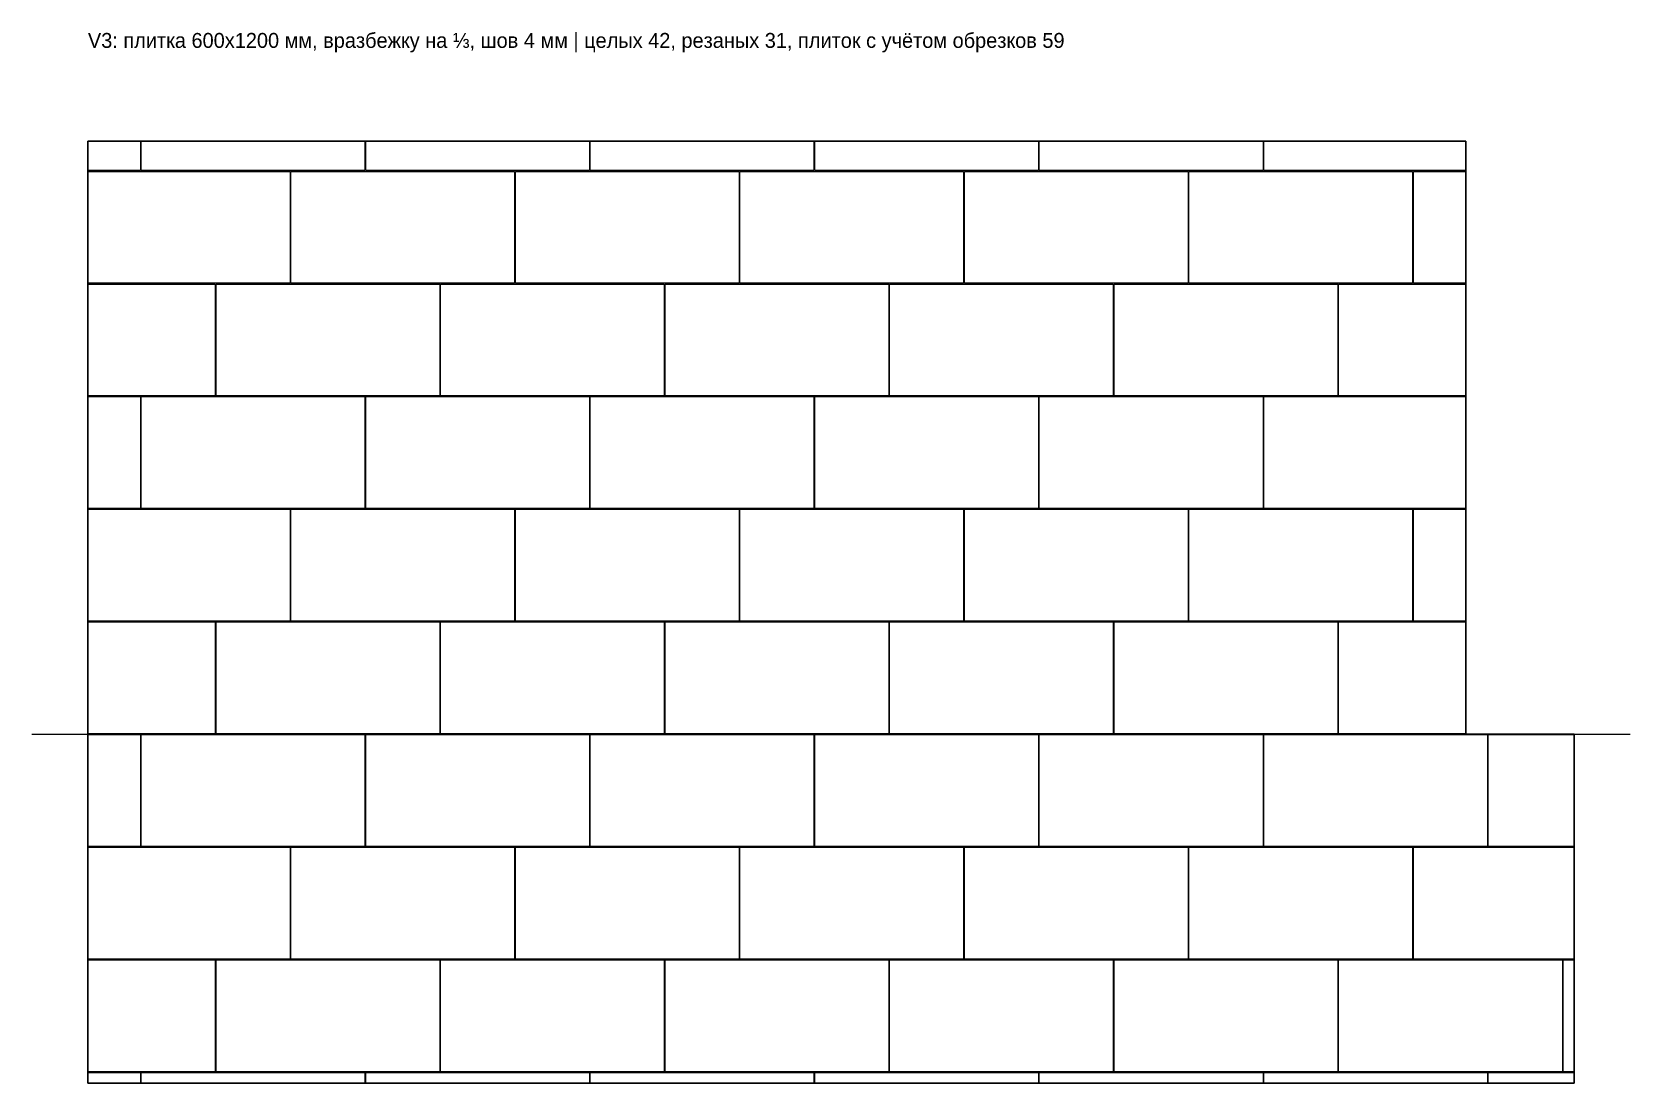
# Model space of a CAD drawing. Header units: millimetres. Extents: x -300 to 8270, y -1870 to 3765.
import ezdxf

# ---------------------------------------------------------------- set-up
doc = ezdxf.new("R2010")
doc.units = ezdxf.units.MM
doc.linetypes.add('DASHED', pattern=[1.524, 1.27, -0.254])
for name, color, linetype in [('KONTUR', 7, 'Continuous'), ('PLITKA_CEL', 8, 'Continuous'), ('PLITKA_MELK', 1, 'Continuous'), ('PLITKA_REZ', 2, 'Continuous'), ('STYK', 1, 'Continuous'), ('TEKST', 3, 'Continuous'), ('ZONY', 5, 'Continuous')]:
    doc.layers.add(name, color=color, linetype=linetype)

msp = doc.modelspace()

# ---------------------------------------------------------------- linework, layer by layer
at = {"layer": 'KONTUR'}
msp.add_lwpolyline([(7970, 0), (7970, -1870), (0, -1870), (0, 0), (0, 3180), (7390, 3180), (7390, 0), (7970, 0)], close=True, dxfattribs=at)
at = {"layer": 'PLITKA_CEL'}
for points in [[(1088.3, 2418), (1088.3, 3018), (2288.3, 3018), (2288.3, 2418), (1088.3, 2418)], [(2292.3, 2418), (2292.3, 3018), (3492.3, 3018), (3492.3, 2418), (2292.3, 2418)], [(3496.3, 2418), (3496.3, 3018), (4696.3, 3018), (4696.3, 2418), (3496.3, 2418)], [(4700.3, 2418), (4700.3, 3018), (5900.3, 3018), (5900.3, 2418), (4700.3, 2418)], [(5904.3, 2418), (5904.3, 3018), (7104.3, 3018), (7104.3, 2418), (5904.3, 2418)], [(687, 1814), (687, 2414), (1887, 2414), (1887, 1814), (687, 1814)], [(1891, 1814), (1891, 2414), (3091, 2414), (3091, 1814), (1891, 1814)], [(3095, 1814), (3095, 2414), (4295, 2414), (4295, 1814), (3095, 1814)], [(4299, 1814), (4299, 2414), (5499, 2414), (5499, 1814), (4299, 1814)], [(5503, 1814), (5503, 2414), (6703, 2414), (6703, 1814), (5503, 1814)], [(285.7, 1210), (285.7, 1810), (1485.7, 1810), (1485.7, 1210), (285.7, 1210)], [(1489.7, 1210), (1489.7, 1810), (2689.7, 1810), (2689.7, 1210), (1489.7, 1210)], [(2693.7, 1210), (2693.7, 1810), (3893.7, 1810), (3893.7, 1210), (2693.7, 1210)], [(3897.7, 1210), (3897.7, 1810), (5097.7, 1810), (5097.7, 1210), (3897.7, 1210)], [(5101.7, 1210), (5101.7, 1810), (6301.7, 1810), (6301.7, 1210), (5101.7, 1210)], [(1088.3, 606), (1088.3, 1206), (2288.3, 1206), (2288.3, 606), (1088.3, 606)], [(2292.3, 606), (2292.3, 1206), (3492.3, 1206), (3492.3, 606), (2292.3, 606)], [(3496.3, 606), (3496.3, 1206), (4696.3, 1206), (4696.3, 606), (3496.3, 606)], [(4700.3, 606), (4700.3, 1206), (5900.3, 1206), (5900.3, 606), (4700.3, 606)], [(5904.3, 606), (5904.3, 1206), (7104.3, 1206), (7104.3, 606), (5904.3, 606)], [(687, 2), (687, 602), (1887, 602), (1887, 2), (687, 2)], [(1891, 2), (1891, 602), (3091, 602), (3091, 2), (1891, 2)], [(3095, 2), (3095, 602), (4295, 602), (4295, 2), (3095, 2)], [(4299, 2), (4299, 602), (5499, 602), (5499, 2), (4299, 2)], [(5503, 2), (5503, 602), (6703, 602), (6703, 2), (5503, 2)], [(285.7, -602), (285.7, -2), (1485.7, -2), (1485.7, -602), (285.7, -602)], [(1489.7, -602), (1489.7, -2), (2689.7, -2), (2689.7, -602), (1489.7, -602)], [(2693.7, -602), (2693.7, -2), (3893.7, -2), (3893.7, -602), (2693.7, -602)], [(3897.7, -602), (3897.7, -2), (5097.7, -2), (5097.7, -602), (3897.7, -602)], [(5101.7, -602), (5101.7, -2), (6301.7, -2), (6301.7, -602), (5101.7, -602)], [(6305.7, -602), (6305.7, -2), (7505.7, -2), (7505.7, -602), (6305.7, -602)], [(1088.3, -1206), (1088.3, -606), (2288.3, -606), (2288.3, -1206), (1088.3, -1206)], [(2292.3, -1206), (2292.3, -606), (3492.3, -606), (3492.3, -1206), (2292.3, -1206)], [(3496.3, -1206), (3496.3, -606), (4696.3, -606), (4696.3, -1206), (3496.3, -1206)], [(4700.3, -1206), (4700.3, -606), (5900.3, -606), (5900.3, -1206), (4700.3, -1206)], [(5904.3, -1206), (5904.3, -606), (7104.3, -606), (7104.3, -1206), (5904.3, -1206)], [(687, -1810), (687, -1210), (1887, -1210), (1887, -1810), (687, -1810)], [(1891, -1810), (1891, -1210), (3091, -1210), (3091, -1810), (1891, -1810)], [(3095, -1810), (3095, -1210), (4295, -1210), (4295, -1810), (3095, -1810)], [(4299, -1810), (4299, -1210), (5499, -1210), (5499, -1810), (4299, -1810)], [(5503, -1810), (5503, -1210), (6703, -1210), (6703, -1810), (5503, -1810)], [(6707, -1810), (6707, -1210), (7907, -1210), (7907, -1810), (6707, -1810)]]:
    msp.add_lwpolyline(points, close=True, dxfattribs=at)
at = {"layer": 'PLITKA_MELK'}
for points in [[(7911, -1810), (7911, -1210), (7970, -1210), (7970, -1810), (7911, -1810)], [(281.7, -1814), (281.7, -1870), (0, -1870), (0, -1814), (281.7, -1814)], [(285.7, -1814), (1485.7, -1814), (1485.7, -1870), (285.7, -1870), (285.7, -1814)], [(1489.7, -1814), (2689.7, -1814), (2689.7, -1870), (1489.7, -1870), (1489.7, -1814)], [(2693.7, -1814), (3893.7, -1814), (3893.7, -1870), (2693.7, -1870), (2693.7, -1814)], [(3897.7, -1814), (5097.7, -1814), (5097.7, -1870), (3897.7, -1870), (3897.7, -1814)], [(5101.7, -1814), (6301.7, -1814), (6301.7, -1870), (5101.7, -1870), (5101.7, -1814)], [(6305.7, -1814), (7505.7, -1814), (7505.7, -1870), (6305.7, -1870), (6305.7, -1814)], [(7509.7, -1814), (7970, -1814), (7970, -1870), (7509.7, -1870), (7509.7, -1814)]]:
    msp.add_lwpolyline(points, close=True, dxfattribs=at)
at = {"layer": 'PLITKA_REZ'}
for points in [[(281.7, 3022), (0, 3022), (0, 3180), (281.7, 3180), (281.7, 3022)], [(1485.7, 3022), (285.7, 3022), (285.7, 3180), (1485.7, 3180), (1485.7, 3022)], [(2689.7, 3022), (1489.7, 3022), (1489.7, 3180), (2689.7, 3180), (2689.7, 3022)], [(3893.7, 3022), (2693.7, 3022), (2693.7, 3180), (3893.7, 3180), (3893.7, 3022)], [(5097.7, 3022), (3897.7, 3022), (3897.7, 3180), (5097.7, 3180), (5097.7, 3022)], [(6301.7, 3022), (5101.7, 3022), (5101.7, 3180), (6301.7, 3180), (6301.7, 3022)], [(6305.7, 3022), (6305.7, 3180), (7390, 3180), (7390, 3022), (6305.7, 3022)], [(1084.3, 3018), (1084.3, 2418), (0, 2418), (0, 3018), (1084.3, 3018)], [(7108.3, 2418), (7108.3, 3018), (7390, 3018), (7390, 2418), (7108.3, 2418)], [(683, 2414), (683, 1814), (0, 1814), (0, 2414), (683, 2414)], [(6707, 1814), (6707, 2414), (7390, 2414), (7390, 1814), (6707, 1814)], [(281.7, 1810), (281.7, 1210), (0, 1210), (0, 1810), (281.7, 1810)], [(6305.7, 1210), (6305.7, 1810), (7390, 1810), (7390, 1210), (6305.7, 1210)], [(1084.3, 1206), (1084.3, 606), (0, 606), (0, 1206), (1084.3, 1206)], [(7108.3, 606), (7108.3, 1206), (7390, 1206), (7390, 606), (7108.3, 606)], [(683, 602), (683, 2), (0, 2), (0, 602), (683, 602)], [(6707, 2), (6707, 602), (7390, 602), (7390, 2), (6707, 2)], [(281.7, -2), (281.7, -602), (0, -602), (0, -2), (281.7, -2)], [(7509.7, -602), (7509.7, -2), (7970, -2), (7970, -602), (7509.7, -602)], [(1084.3, -606), (1084.3, -1206), (0, -1206), (0, -606), (1084.3, -606)], [(7108.3, -1206), (7108.3, -606), (7970, -606), (7970, -1206), (7108.3, -1206)], [(683, -1210), (683, -1810), (0, -1810), (0, -1210), (683, -1210)]]:
    msp.add_lwpolyline(points, close=True, dxfattribs=at)
at = {"layer": 'STYK', "linetype": 'DASHED'}
msp.add_line((-300, 0), (8270, 0), dxfattribs=at)
at = {"layer": 'ZONY'}
for points in [[(7390, 0), (7390, 3180), (0, 3180), (0, 0), (7390, 0)], [(7970, -1870), (7970, 0), (0, 0), (0, -1870), (7970, -1870)]]:
    msp.add_lwpolyline(points, close=True, dxfattribs=at)

# ---------------------------------------------------------------- texts
at = {"layer": 'TEKST'}
msp.add_text('V3: плитка 600x1200 мм, вразбежку на ⅓, шов 4 мм | целых 42, резаных 31, плиток с учётом обрезков 59', height=80, dxfattribs=at).set_placement((0, 3680))

doc.saveas('drawing.dxf')
